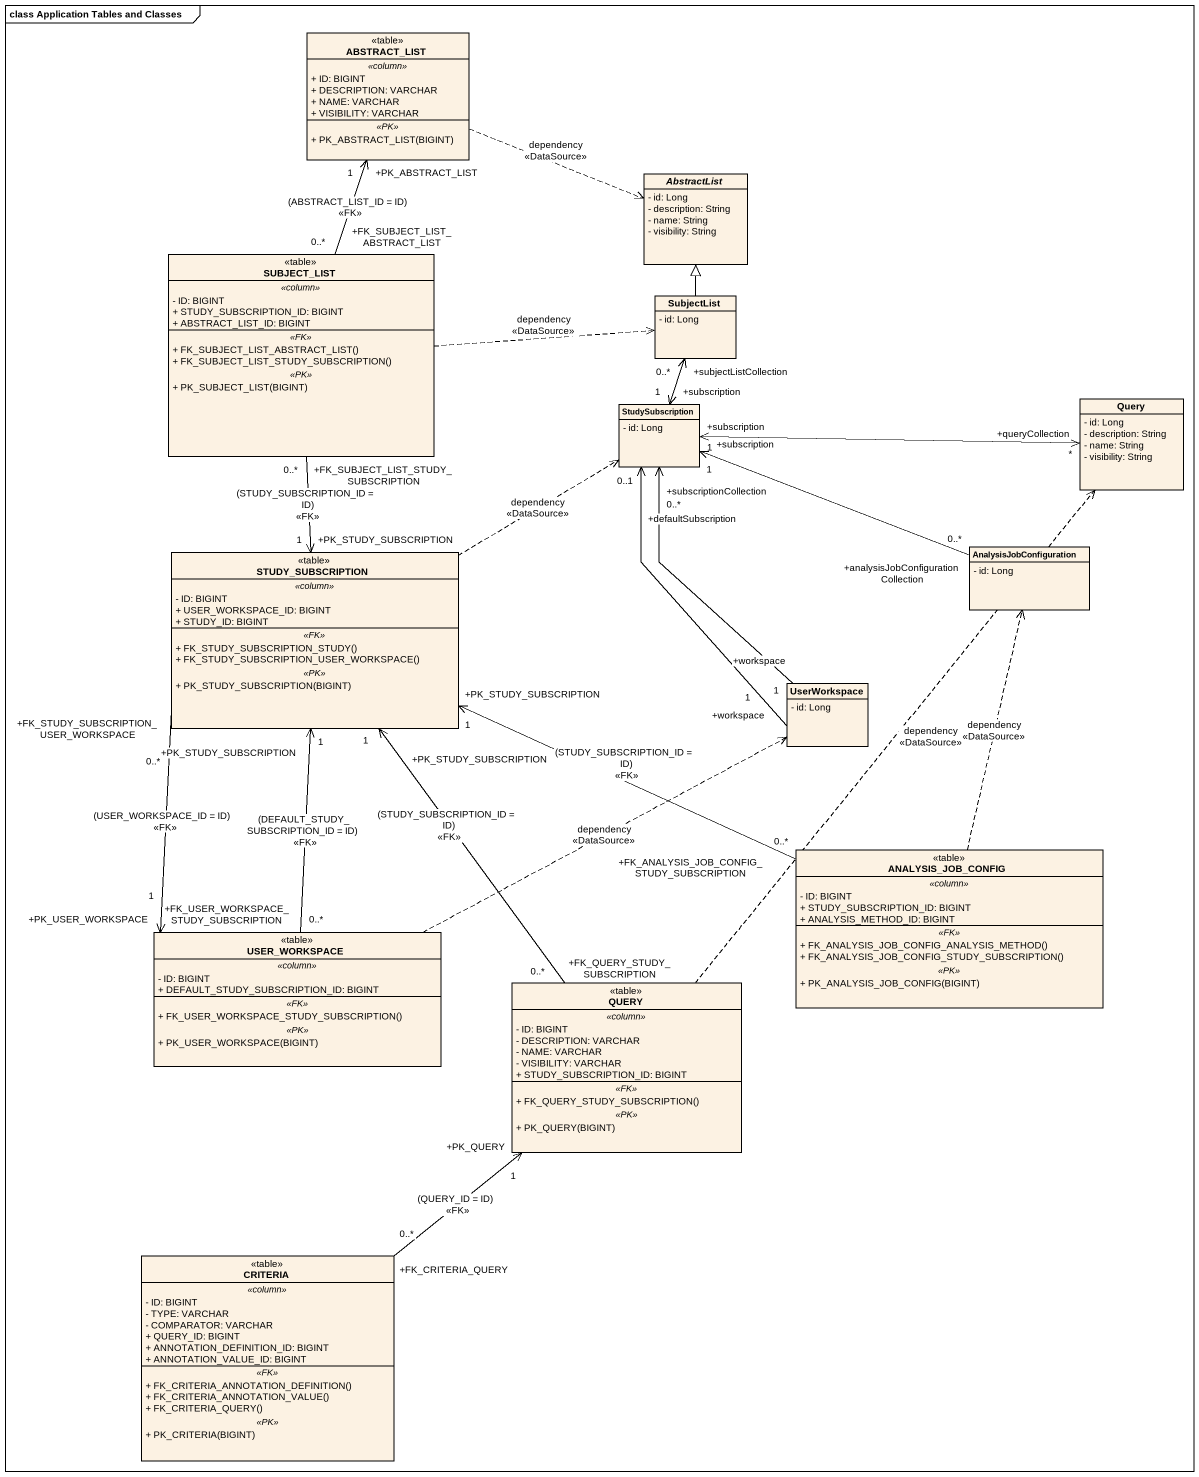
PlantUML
@startuml
mainframe class Application Tables and Classes
hide circle
hide empty members
skinparam classAttributeIconSize 0
class ABSTRACT_LIST <<table>> {
  .. <<column>> ..
  + ID: BIGINT
  + DESCRIPTION: VARCHAR
  + NAME: VARCHAR
  + VISIBILITY: VARCHAR
  .. <<PK>> ..
  + PK_ABSTRACT_LIST(BIGINT)
}
abstract class AbstractList {
  - id: Long
  - description: String
  - name: String
  - visibility: String
}
class SUBJECT_LIST <<table>> {
  .. <<column>> ..
  - ID: BIGINT
  + STUDY_SUBSCRIPTION_ID: BIGINT
  + ABSTRACT_LIST_ID: BIGINT
  .. <<FK>> ..
  + FK_SUBJECT_LIST_ABSTRACT_LIST()
  + FK_SUBJECT_LIST_STUDY_SUBSCRIPTION()
  .. <<PK>> ..
  + PK_SUBJECT_LIST(BIGINT)
}
class SubjectList {
  - id: Long
}
class StudySubscription {
  - id: Long
}
class Query {
  - id: Long
  - description: String
  - name: String
  - visibility: String
}
class AnalysisJobConfiguration {
  - id: Long
}
class STUDY_SUBSCRIPTION <<table>> {
  .. <<column>> ..
  - ID: BIGINT
  + USER_WORKSPACE_ID: BIGINT
  + STUDY_ID: BIGINT
  .. <<FK>> ..
  + FK_STUDY_SUBSCRIPTION_STUDY()
  + FK_STUDY_SUBSCRIPTION_USER_WORKSPACE()
  .. <<PK>> ..
  + PK_STUDY_SUBSCRIPTION(BIGINT)
}
class UserWorkspace {
  - id: Long
}
class ANALYSIS_JOB_CONFIG <<table>> {
  .. <<column>> ..
  - ID: BIGINT
  + STUDY_SUBSCRIPTION_ID: BIGINT
  + ANALYSIS_METHOD_ID: BIGINT
  .. <<FK>> ..
  + FK_ANALYSIS_JOB_CONFIG_ANALYSIS_METHOD()
  + FK_ANALYSIS_JOB_CONFIG_STUDY_SUBSCRIPTION()
  .. <<PK>> ..
  + PK_ANALYSIS_JOB_CONFIG(BIGINT)
}
class USER_WORKSPACE <<table>> {
  .. <<column>> ..
  - ID: BIGINT
  + DEFAULT_STUDY_SUBSCRIPTION_ID: BIGINT
  .. <<FK>> ..
  + FK_USER_WORKSPACE_STUDY_SUBSCRIPTION()
  .. <<PK>> ..
  + PK_USER_WORKSPACE(BIGINT)
}
class QUERY <<table>> {
  .. <<column>> ..
  - ID: BIGINT
  - DESCRIPTION: VARCHAR
  - NAME: VARCHAR
  - VISIBILITY: VARCHAR
  + STUDY_SUBSCRIPTION_ID: BIGINT
  .. <<FK>> ..
  + FK_QUERY_STUDY_SUBSCRIPTION()
  .. <<PK>> ..
  + PK_QUERY(BIGINT)
}
class CRITERIA <<table>> {
  .. <<column>> ..
  - ID: BIGINT
  - TYPE: VARCHAR
  - COMPARATOR: VARCHAR
  + QUERY_ID: BIGINT
  + ANNOTATION_DEFINITION_ID: BIGINT
  + ANNOTATION_VALUE_ID: BIGINT
  .. <<FK>> ..
  + FK_CRITERIA_ANNOTATION_DEFINITION()
  + FK_CRITERIA_ANNOTATION_VALUE()
  + FK_CRITERIA_QUERY()
  .. <<PK>> ..
  + PK_CRITERIA(BIGINT)
}
ABSTRACT_LIST .right.> AbstractList : dependency\n<<DataSource>>
SUBJECT_LIST "+FK_SUBJECT_LIST_ABSTRACT_LIST\n0..*" -up-> "+PK_ABSTRACT_LIST\n1" ABSTRACT_LIST : (ABSTRACT_LIST_ID = ID)\n<<FK>>
SUBJECT_LIST .right.> SubjectList : dependency\n<<DataSource>>
SUBJECT_LIST "+FK_SUBJECT_LIST_STUDY_SUBSCRIPTION\n0..*" --> "+PK_STUDY_SUBSCRIPTION\n1" STUDY_SUBSCRIPTION : (STUDY_SUBSCRIPTION_ID = ID)\n<<FK>>
SubjectList -up-|> AbstractList
StudySubscription "+subscription\n1" <-up-> "+subjectListCollection\n0..*" SubjectList
Query "+queryCollection\n*" <-left-> "+subscription\n1" StudySubscription
AnalysisJobConfiguration "+analysisJobConfigurationCollection\n0..*" -left-> "+subscription\n1" StudySubscription
STUDY_SUBSCRIPTION .right.> StudySubscription : dependency\n<<DataSource>>
STUDY_SUBSCRIPTION "+FK_STUDY_SUBSCRIPTION_USER_WORKSPACE\n0..*" --> "+PK_USER_WORKSPACE\n1" USER_WORKSPACE : (USER_WORKSPACE_ID = ID)\n<<FK>>
UserWorkspace "+workspace\n1" -up-> "+subscriptionCollection\n0..*" StudySubscription
UserWorkspace "+workspace\n1" -up-> "+defaultSubscription\n0..1" StudySubscription
ANALYSIS_JOB_CONFIG .up.> AnalysisJobConfiguration : dependency\n<<DataSource>>
ANALYSIS_JOB_CONFIG "+FK_ANALYSIS_JOB_CONFIG_STUDY_SUBSCRIPTION\n0..*" -left-> "+PK_STUDY_SUBSCRIPTION\n1" STUDY_SUBSCRIPTION : (STUDY_SUBSCRIPTION_ID = ID)\n<<FK>>
USER_WORKSPACE "+FK_USER_WORKSPACE_STUDY_SUBSCRIPTION\n0..*" -up-> "+PK_STUDY_SUBSCRIPTION\n1" STUDY_SUBSCRIPTION : (DEFAULT_STUDY_SUBSCRIPTION_ID = ID)\n<<FK>>
USER_WORKSPACE .right.> UserWorkspace : dependency\n<<DataSource>>
QUERY .up.> Query : dependency\n<<DataSource>>
QUERY "+FK_QUERY_STUDY_SUBSCRIPTION\n0..*" -up-> "+PK_STUDY_SUBSCRIPTION\n1" STUDY_SUBSCRIPTION : (STUDY_SUBSCRIPTION_ID = ID)\n<<FK>>
CRITERIA "+FK_CRITERIA_QUERY\n0..*" -up-> "+PK_QUERY\n1" QUERY : (QUERY_ID = ID)\n<<FK>>
@enduml
